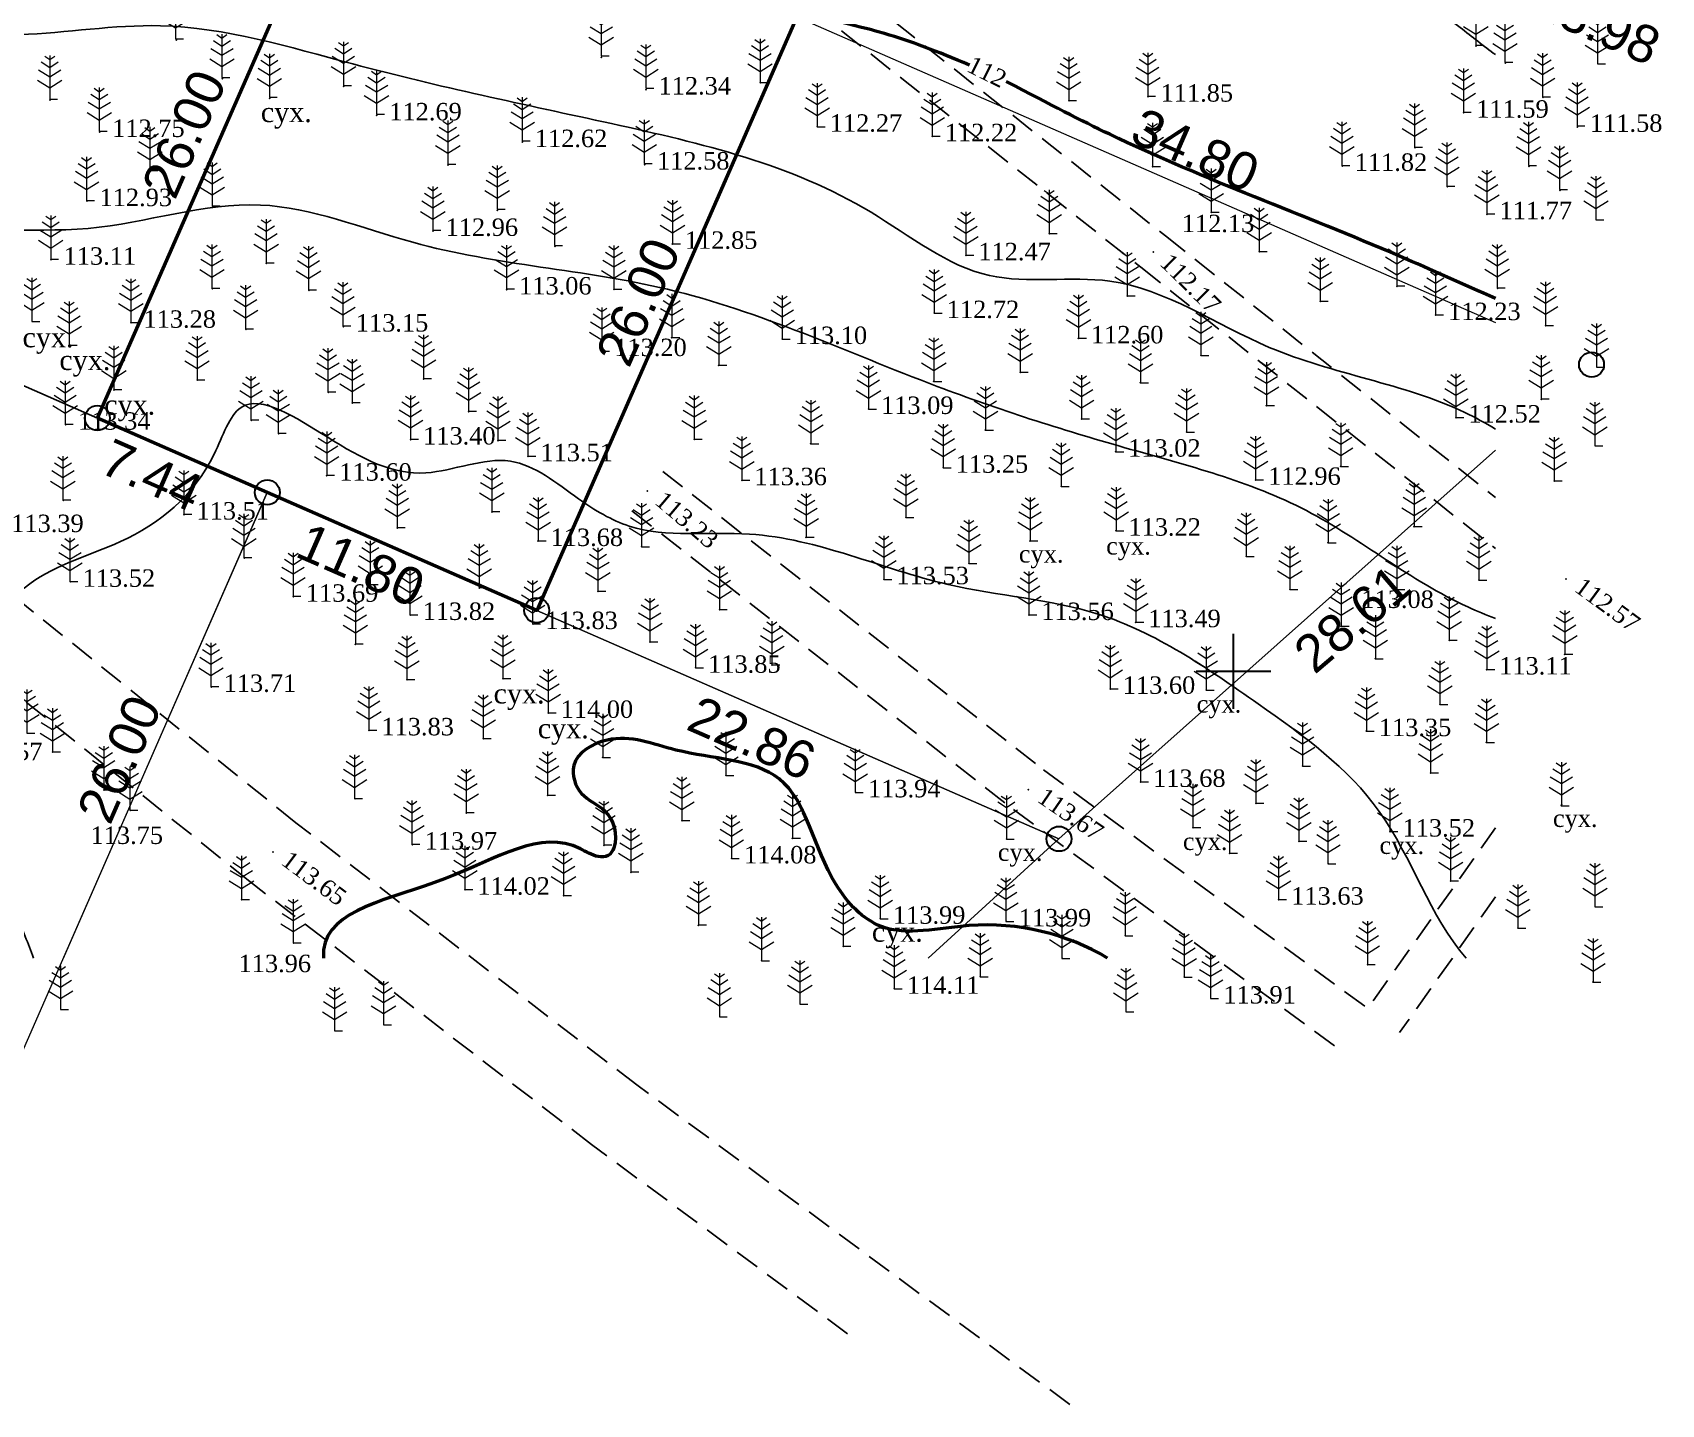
# Model space of a CAD drawing. Header units: millimetres. Extents: x 5405617.8 to 5405717.2, y 5525070.6 to 5525166.7.
# Drawn here: x 5405651.8 to 5405717.2, y 5525070.6 to 5525125.6 of the extents above; entities that cross this region are included whole.
import ezdxf
from ezdxf.enums import TextEntityAlignment as Align

# ---------------------------------------------------------------- set-up
doc = ezdxf.new("R2010")
doc.units = ezdxf.units.MM
doc.linetypes.add('DASHEDX2', pattern=[1.5, 1, -0.5])
doc.layers.add('11900000', color=1, linetype='Continuous', lineweight=30)
doc.layers.add('ТОЧКИ', color=7, linetype='Continuous', lineweight=30)
for name, color, linetype in [('горизонтали', 42, 'Continuous'), ('дороги', 7, 'Continuous'), ('Ділянки_Межі', 10, 'Continuous'), ('надписи', 7, 'Continuous'), ('отметки', 7, 'Continuous'), ('промеры', 185, 'Continuous'), ('Растительность', 7, 'Continuous')]:
    doc.layers.add(name, color=color, linetype=linetype)
doc.styles.get("Standard").update_dxf_attribs({"font": 'arial.ttf'})
doc.styles.add('times', font='times.ttf')

# ---------------------------------------------------------------- blocks, each defined once
blk = doc.blocks.new('A$C51FE15A3')
at = {"layer": 'Растительность', "color": 94, "lineweight": 0}
for points in [[(-0.343, 1.489), (0, 1.267), (0.343, 1.489)], [(-0.201, 1.726), (0, 1.584), (0.201, 1.726)], [(0, 1.75), (0, 0), (0.319, 0)], [(-0.493, 0.753), (0, 0.444), (0.493, 0.753)], [(-0.447, 1.172), (0, 0.895), (0.447, 1.172)]]:
    blk.add_lwpolyline(points, dxfattribs=at)

msp = doc.modelspace()

# ---------------------------------------------------------------- linework, layer by layer
at = {"layer": '11900000', "color": 7}
for points in [[(5405700, 5525098.5, 0), (5405700, 5525101.5, 0)], [(5405700, 5525098.5, 0), (5405700, 5525101.5, 0)], [(5405698.5, 5525100, 0), (5405701.5, 5525100, 0)], [(5405698.5, 5525100, 0), (5405701.5, 5525100, 0)]]:
    msp.add_polyline3d(points, dxfattribs=at)
at = {"layer": 'горизонтали', "color": 32, "lineweight": 50}
for points, knots in [([(5405689.415, 5525124.321), (5405688.103, 5525124.879), (5405685.506, 5525125.878), (5405681.593, 5525126.517), (5405678.78, 5525128.29), (5405677.14, 5525130.319), (5405678.433, 5525132.778), (5405679.078, 5525134.709), (5405680.581, 5525136.764), (5405679.317, 5525137.765), (5405677.461, 5525137.677), (5405675.933, 5525141.885), (5405671.392, 5525142.304), (5405669.087, 5525147.106), (5405664.86, 5525145.566), (5405660.992, 5525147.54), (5405656.942, 5525146.548), (5405653.32, 5525145.539), (5405650.775, 5525147.512), (5405652.928, 5525149.325), (5405654.633, 5525150.791), (5405654.315, 5525153.841), (5405651.708, 5525155.999), (5405647.682, 5525156.882), (5405647.819, 5525160.071), (5405648.144, 5525161.419), (5405648.413, 5525162.249)], [105.96729, 105.96729, 105.96729, 105.96729, 109.295341, 114.328997, 117.562212, 119.373022, 121.295181, 124.95847, 126.253236, 127.841823, 128.392206, 131.73989, 138.209537, 140.411202, 146.07904, 148.174705, 153.227417, 157.82412, 159.162557, 160.836072, 164.352656, 165.903468, 169.284781, 174.080527, 175.575155, 178.192979, 178.192979, 178.192979, 178.192979]), ([(5405710.51, 5525114.96), (5405709.204, 5525115.525), (5405704.191, 5525117.82), (5405697.616, 5525120.155), (5405692.726, 5525122.699), (5405690.888, 5525123.666)], [82.540085, 82.540085, 82.540085, 82.540085, 86.790674, 99.397783, 103.251958, 103.251958, 103.251958, 103.251958]), ([(5405694.947, 5525088.497), (5405693.32, 5525089.464), (5405690.164, 5525090.247), (5405686.032, 5525089.127), (5405683.299, 5525091.947), (5405682.66, 5525096.477), (5405678.004, 5525096.478), (5405675.327, 5525097.696), (5405673.244, 5525096.508), (5405673.734, 5525094.937), (5405675.007, 5525094.501), (5405675.374, 5525093.273), (5405674.953, 5525092.547), (5405674.367, 5525092.537), (5405672.442, 5525093.851), (5405668.747, 5525091.264), (5405663.506, 5525090.425), (5405663.494, 5525088.61), (5405663.501, 5525088.497)], [204.421336, 204.421336, 204.421336, 204.421336, 210.082144, 213.590604, 216.079925, 220.88026, 225.181607, 227.972328, 229.655785, 230.811467, 231.987183, 233.498714, 233.881724, 234.285096, 235.062958, 240.641134, 246.270624, 246.632542, 246.632542, 246.632542, 246.632542])]:
    msp.add_open_spline(points, degree=3, knots=knots, dxfattribs=at)
at = {"layer": 'горизонтали', "color": 32}
for points, knots in [([(5405668.773, 5525162.249), (5405668.979, 5525161.803), (5405670.226, 5525159.598), (5405675.866, 5525155.264), (5405686.057, 5525152.194), (5405683.856, 5525140.284), (5405693.398, 5525136.153), (5405700.485, 5525129.751), (5405706.655, 5525127.879), (5405710.037, 5525125.08), (5405710.51, 5525124.744)], [82.89905, 82.89905, 82.89905, 82.89905, 84.572332, 91.416886, 103.203288, 110.981143, 120.846627, 130.028893, 139.680741, 141.244679, 141.244679, 141.244679, 141.244679]), ([(5405627.766, 5525116.979), (5405629.426, 5525119.777), (5405633.716, 5525123.443), (5405642.682, 5525126.351), (5405650.521, 5525125.146), (5405657.722, 5525126.406), (5405665.591, 5525123.977), (5405675.141, 5525121.998), (5405684.025, 5525119.942), (5405689.831, 5525115.172), (5405695.924, 5525116.342), (5405701.643, 5525112.203), (5405707.314, 5525111.492), (5405710.108, 5525109.961), (5405710.51, 5525109.719)], [189.741605, 189.741605, 189.741605, 189.741605, 198.155168, 208.112251, 216.133304, 221.799072, 229.654194, 240.307675, 251.306516, 256.6977, 261.523915, 268.451351, 276.71451, 278.135589, 278.135589, 278.135589, 278.135589]), ([(5405710.51, 5525102.116), (5405710.137, 5525102.265), (5405707.391, 5525103.375), (5405703.147, 5525106.992), (5405695.526, 5525108.926), (5405686.956, 5525111.649), (5405677.812, 5525115.948), (5405668.363, 5525116.381), (5405660.774, 5525119.554), (5405654.149, 5525117.165), (5405646.892, 5525118.341), (5405642.724, 5525114.853), (5405638.474, 5525114.108), (5405638.058, 5525111.373), (5405635.674, 5525109.491), (5405637.956, 5525105.892), (5405640.41, 5525102.911), (5405642.475, 5525098.603), (5405642.551, 5525095.719), (5405642.18, 5525093.334), (5405640.621, 5525093.399), (5405638.778, 5525093.138), (5405635.799, 5525094.795), (5405632.949, 5525091.153), (5405629.637, 5525091.829), (5405628.01, 5525091.234), (5405627.766, 5525091.124)], [78.774351, 78.774351, 78.774351, 78.774351, 79.957338, 87.498258, 95.204411, 103.125935, 114.626248, 125.009981, 131.302804, 138.280759, 145.221956, 152.023012, 153.792786, 157.238403, 159.036588, 161.883134, 167.480404, 172.02745, 175.191691, 176.860986, 177.776803, 179.359266, 182.66385, 186.23147, 190.763459, 191.588945, 191.588945, 191.588945, 191.588945]), ([(5405651.872, 5525088.497), (5405651.658, 5525089.07), (5405650.241, 5525092.564), (5405647.791, 5525097.948), (5405651.196, 5525103.886), (5405655.866, 5525105.087), (5405658.855, 5525107.454), (5405660.158, 5525111.685), (5405664.053, 5525109.072), (5405667.215, 5525107.353), (5405671.031, 5525109.095), (5405673.486, 5525106.998), (5405676.446, 5525105.221), (5405681.865, 5525106.051), (5405687.754, 5525103.185), (5405695.159, 5525102.759), (5405700.762, 5525098.87), (5405706.481, 5525094.795), (5405707.882, 5525090.147), (5405709.33, 5525088.497)], [137.095489, 137.095489, 137.095489, 137.095489, 138.940826, 148.380777, 153.163384, 157.173138, 162.314513, 164.474455, 168.128542, 172.341737, 175.757786, 178.883147, 181.190936, 186.025633, 194.245086, 200.372974, 207.736732, 214.236882, 221.055373, 221.055373, 221.055373, 221.055373])]:
    msp.add_open_spline(points, degree=3, knots=knots, dxfattribs=at)
at = {"layer": 'дороги', "color": 7, "linetype": 'DASHEDX2'}
for points, elevation in [([(5405654.994, 5525150.267), (5405668.517, 5525139.985), (5405680.553, 5525130.68), (5405697.277, 5525117.467), (5405710.51, 5525106.969)], 111.93), ([(5405654.026, 5525148.993), (5405667.543, 5525138.715), (5405679.567, 5525129.42), (5405696.283, 5525116.213), (5405710.51, 5525104.926)], 111.93), ([(5405677.108, 5525108.015), (5405692.382, 5525096.048), (5405705.386, 5525086.469)], 113.227), ([(5405675.874, 5525106.441), (5405691.172, 5525094.456), (5405704.161, 5525084.888)], 113.227)]:
    msp.add_lwpolyline(points, dxfattribs=dict(at, elevation=elevation))
for points in [[(5405693.433, 5525070.585), (5405676.065, 5525083.409), (5405662.398, 5525093.926), (5405645.436, 5525107.541), (5405627.766, 5525121.04)], [(5405684.516, 5525073.423), (5405674.257, 5525081.015), (5405660.544, 5525091.568), (5405643.586, 5525105.179), (5405627.766, 5525117.264)], [(5405710.51, 5525093.719), (5405705.386, 5525086.469)], [(5405710.51, 5525090.947), (5405706.664, 5525085.505)]]:
    msp.add_lwpolyline(points, dxfattribs=at)
at = {"layer": 'Ділянки_Межі'}
msp.add_lwpolyline([(5405636.788, 5525117.886), (5405647.215, 5525141.703), (5405664.875, 5525133.972), (5405654.432, 5525110.161), (5405643.642, 5525114.885)], close=True, dxfattribs=at)
at = {"layer": 'Ділянки_Межі', "lineweight": 50}
msp.add_lwpolyline([(5405654.432, 5525110.161), (5405664.875, 5525133.972), (5405682.482, 5525126.263), (5405672.055, 5525102.446), (5405661.249, 5525107.177)], close=True, dxfattribs=at)
at = {"layer": 'Ділянки_Межі', "lineweight": 0}
for points in [[(5405710.51, 5525108.876), (5405692.998, 5525093.277), (5405672.055, 5525102.446), (5405682.482, 5525126.263), (5405710.51, 5525113.993)], [(5405653.07, 5525088.497), (5405661.249, 5525107.177), (5405672.055, 5525102.446), (5405692.998, 5525093.277), (5405687.75, 5525088.497)]]:
    msp.add_lwpolyline(points, dxfattribs=at)
msp.add_lwpolyline([(5405633.199, 5525091.075), (5405643.642, 5525114.885), (5405654.432, 5525110.161), (5405661.249, 5525107.177), (5405650.821, 5525083.359)], close=True, dxfattribs=at)
at = {"layer": 'отметки', "color": 7}
for p in [(5405657.594, 5525125.333, 112.539), (5405709.731, 5525125.094, 111.531), (5405674.652, 5525124.632, 112.37), (5405710.901, 5525124.405, 111.499), (5405659.444, 5525123.78, 112.636), (5405681.018, 5525123.612, 112.17), (5405661.349, 5525122.991, 112.733), (5405664.317, 5525123.465, 112.601), (5405676.44, 5525123.343, 112.343), (5405696.576, 5525123.057, 111.847), (5405712.412, 5525123.024, 111.541), (5405652.538, 5525122.924, 112.7), (5405665.641, 5525122.305, 112.686), (5405693.4, 5525122.891, 111.946), (5405709.237, 5525122.413, 111.589), (5405654.525, 5525121.639, 112.75), (5405683.308, 5525121.849, 112.269), (5405713.797, 5525121.845, 111.58), (5405671.478, 5525121.233, 112.621), (5405687.921, 5525121.468, 112.215), (5405707.274, 5525121.01, 111.715), (5405676.378, 5525120.332, 112.585), (5405656.558, 5525120.064, 112.919), (5405668.502, 5525120.313, 112.787), (5405696.761, 5525120.247, 112.041), (5405704.363, 5525120.279, 111.823), (5405711.847, 5525120.265, 111.654), (5405708.579, 5525119.447, 111.682), (5405713.093, 5525119.3, 111.664), (5405654.019, 5525118.865, 112.932), (5405659.057, 5525118.64, 112.951), (5405670.48, 5525118.502, 112.848), (5405699.114, 5525118.409, 112.133), (5405710.174, 5525118.341, 111.775), (5405667.899, 5525117.669, 112.962), (5405677.497, 5525117.151, 112.845), (5405692.615, 5525117.563, 112.477), (5405652.578, 5525116.514, 113.109), (5405672.781, 5525117.045, 112.924), (5405689.269, 5525116.692, 112.474), (5405696.79, 5525116.83, 112.175), (5405701.039, 5525116.84, 112.253), (5405661.214, 5525116.366, 113.163), (5405659.04, 5525115.346, 113.124), (5405662.914, 5525115.282, 113.194), (5405670.847, 5525115.319, 113.065), (5405675.148, 5525115.327, 113.042), (5405706.556, 5525115.445, 112.1), (5405710.597, 5525115.364, 111.939), (5405695.738, 5525115.063, 112.541), (5405703.483, 5525114.84, 112.337), (5405655.782, 5525113.984, 113.281), (5405664.297, 5525113.831, 113.152), (5405688, 5525114.371, 112.718), (5405708.111, 5525114.291, 112.23), (5405712.517, 5525113.865, 112.011), (5405660.394, 5525113.716, 113.26), (5405677.47, 5525113.385, 113.066), (5405681.9, 5525113.332, 113.097), (5405693.782, 5525113.357, 112.602), (5405653.315, 5525113.073, 113.312), (5405674.663, 5525112.847, 113.203), (5405698.694, 5525112.672, 112.577), (5405679.356, 5525112.278, 113.122), (5405691.445, 5525111.996, 112.836), (5405655.101, 5525111.291, 113.42), (5405658.439, 5525111.686, 113.427), (5405663.691, 5525111.188, 113.364), (5405667.522, 5525111.723, 113.339), (5405687.98, 5525111.634, 112.992), (5405696.27, 5525111.578, 112.73), (5405664.661, 5525110.759, 113.405), (5405701.321, 5525110.657, 112.657), (5405712.349, 5525110.918, 112.334), (5405653.157, 5525109.894, 113.338), (5405660.603, 5525110.071, 113.517), (5405669.327, 5525110.419, 113.384), (5405685.363, 5525110.525, 113.09), (5405693.913, 5525110.126, 112.914), (5405708.921, 5525110.181, 112.519), (5405661.699, 5525109.534, 113.535), (5405666.997, 5525109.299, 113.403), (5405670.506, 5525109.256, 113.393), (5405678.374, 5525109.307, 113.281), (5405690.052, 5525109.683, 113.067), (5405698.119, 5525109.602, 112.888), (5405671.703, 5525108.628, 113.514), (5405683.046, 5525109.129, 113.234), (5405695.276, 5525108.811, 113.022), (5405688.359, 5525108.167, 113.248), (5405704.3, 5525108.224, 112.808), (5405663.635, 5525107.849, 113.596), (5405680.285, 5525107.667, 113.358), (5405693.091, 5525107.423, 113.162), (5405700.894, 5525107.682, 112.961), (5405712.869, 5525107.636, 112.508), (5405653.065, 5525106.861, 113.409), (5405676.491, 5525107.228, 113.227), (5405657.908, 5525106.288, 113.512), (5405670.255, 5525106.386, 113.593), (5405686.863, 5525106.173, 113.367), (5405666.465, 5525105.753, 113.679), (5405682.861, 5525105.378, 113.452), (5405695.287, 5525105.641, 113.217), (5405707.247, 5525105.809, 112.868), (5405672.109, 5525105.227, 113.676), (5405676.259, 5525104.997, 113.63), (5405691.838, 5525105.231, 113.344), (5405703.795, 5525105.16, 113.076), (5405660.322, 5525104.552, 113.598), (5405689.394, 5525104.327, 113.402), (5405700.511, 5525104.614, 113.15), (5405653.342, 5525103.59, 113.519), (5405665.385, 5525103.465, 113.778), (5405669.752, 5525103.342, 113.806), (5405685.981, 5525103.694, 113.535), (5405709.843, 5525103.659, 112.94), (5405713.338, 5525103.707, 112.572), (5405662.294, 5525102.991, 113.688), (5405674.515, 5525103.211, 113.725), (5405702.263, 5525103.285, 113.171), (5405706.553, 5525103.283, 113.079), (5405666.98, 5525102.261, 113.816), (5405679.387, 5525102.478, 113.743), (5405691.793, 5525102.258, 113.557), (5405671.9, 5525101.895, 113.828), (5405696.082, 5525101.971, 113.486), (5405704.316, 5525101.809, 113.184), (5405664.785, 5525101.087, 113.794), (5405676.6, 5525101.174, 113.82), (5405708.654, 5525101.247, 113.096), (5405678.428, 5525100.141, 113.852), (5405681.491, 5525100.256, 113.816), (5405705.695, 5525100.503, 113.193), (5405713.287, 5525100.685, 113.008), (5405666.847, 5525099.659, 113.909), (5405670.706, 5525099.708, 113.942), (5405710.156, 5525100.072, 113.11), (5405658.998, 5525099.374, 113.712), (5405695.06, 5525099.296, 113.6), (5405698.914, 5525099.253, 113.565), (5405672.515, 5525098.33, 113.996), (5405708.279, 5525098.67, 113.172), (5405665.326, 5525097.63, 113.827), (5405705.33, 5525097.599, 113.348), (5405669.916, 5525097.301, 113.955), (5405710.146, 5525097.153, 113.212), (5405652.645, 5525096.759, 113.644), (5405674.705, 5525096.542, 114.019), (5405702.776, 5525096.199, 113.516), (5405679.647, 5525095.823, 114.05), (5405696.276, 5525095.562, 113.683), (5405707.904, 5525095.926, 113.302), (5405654.7, 5525095.24, 113.714), (5405664.759, 5525094.892, 113.89), (5405672.494, 5525095.029, 113.98), (5405684.843, 5525095.144, 113.943), (5405691.777, 5525095.252, 113.668), (5405655.749, 5525094.417, 113.754), (5405669.23, 5525094.319, 113.923), (5405700.908, 5525094.706, 113.62), (5405713.148, 5525094.603, 113.19), (5405713.164, 5525094.643, 113.179), (5405677.876, 5525094.01, 114.031), (5405698.374, 5525093.729, 113.684), (5405706.281, 5525093.569, 113.517), (5405667.061, 5525093.046, 113.966), (5405674.758, 5525093.021, 113.989), (5405682.31, 5525093.299, 114.045), (5405690.902, 5525093.271, 113.895), (5405702.626, 5525093.179, 113.58), (5405661.471, 5525092.747, 113.647), (5405679.868, 5525092.491, 114.077), (5405699.85, 5525092.698, 113.671), (5405703.799, 5525092.276, 113.588), (5405675.837, 5525091.939, 114.045), (5405708.716, 5525091.591, 113.46), (5405669.174, 5525091.236, 114.024), (5405673.134, 5525090.995, 114.063), (5405660.22, 5525090.832, 113.865), (5405701.816, 5525090.838, 113.634), (5405678.54, 5525089.813, 114.083), (5405685.84, 5525090.071, 113.987), (5405690.887, 5525089.965, 113.989), (5405711.412, 5525089.695, 113.418), (5405662.303, 5525089.1, 113.959), (5405684.353, 5525088.972, 114.074), (5405695.658, 5525089.395, 113.894), (5405681.081, 5525088.388, 114.074), (5405693.131, 5525088.483, 114.001), (5405689.85, 5525087.743, 114.088), (5405698.03, 5525087.732, 113.936), (5405705.383, 5525088.234, 113.689), (5405686.401, 5525087.261, 114.113), (5405714.425, 5525087.533, 113.418)]:
    msp.add_point(p, dxfattribs=at)
at = {"layer": 'ТОЧКИ'}
for centre in [(5405714.361, 5525112.307), (5405654.432, 5525110.161, 107.24), (5405661.249, 5525107.177, 107.24), (5405672.055, 5525102.446, 107.24), (5405692.998, 5525093.277)]:
    msp.add_circle(centre, 0.5, dxfattribs=at)

# ---------------------------------------------------------------- block references
at = {"layer": 'Растительность', "color": 7}
for p in [(5405657.57, 5525125.37, 112.54), (5405709.72, 5525125.12, 111.53), (5405674.64, 5525124.69, 112.37), (5405659.43, 5525123.82, 112.63), (5405710.89, 5525124.44, 111.5), (5405714.6, 5525124.37, 111.5), (5405664.3, 5525123.51, 112.6), (5405676.43, 5525123.4, 112.34), (5405681.01, 5525123.62, 112.17), (5405652.52, 5525122.96, 112.7), (5405661.33, 5525123.03, 112.73), (5405693.39, 5525122.9, 111.95), (5405696.56, 5525123.07, 111.85), (5405712.4, 5525123.05, 111.54), (5405665.63, 5525122.35, 112.68), (5405683.3, 5525121.85, 112.27), (5405709.22, 5525122.44, 111.59), (5405713.78, 5525121.88, 111.58), (5405654.51, 5525121.67, 112.75), (5405671.47, 5525121.28, 112.62), (5405687.92, 5525121.47, 112.22), (5405707.26, 5525121.03, 111.71), (5405656.54, 5525120.09, 112.92), (5405668.49, 5525120.35, 112.78), (5405676.37, 5525120.38, 112.58), (5405696.75, 5525120.26, 112.04), (5405704.35, 5525120.3, 111.82), (5405711.83, 5525120.29, 111.65), (5405708.56, 5525119.47, 111.68), (5405713.08, 5525119.33, 111.66), (5405654, 5525118.89, 112.93), (5405659.04, 5525118.67, 112.95), (5405670.47, 5525118.54, 112.85), (5405699.11, 5525118.42, 112.13), (5405710.16, 5525118.36, 111.77), (5405714.54, 5525118.12, 111.67), (5405667.89, 5525117.7, 112.96), (5405692.61, 5525117.57, 112.48), (5405672.77, 5525117.08, 112.92), (5405677.5, 5525117.15, 112.85), (5405689.27, 5525116.69, 112.47), (5405701.03, 5525116.85, 112.25), (5405652.56, 5525116.54, 113.11), (5405661.2, 5525116.39, 113.16), (5405659.03, 5525115.37, 113.12), (5405662.9, 5525115.31, 113.19), (5405670.84, 5525115.35, 113.06), (5405675.15, 5525115.33, 113.04), (5405706.55, 5525115.46, 112.1), (5405710.58, 5525115.38, 111.94), (5405695.74, 5525115.07, 112.54), (5405703.48, 5525114.85, 112.34), (5405651.81, 5525114.04, 113.19), (5405688, 5525114.37, 112.72), (5405708.1, 5525114.3, 112.23), (5405655.77, 5525114, 113.28), (5405660.38, 5525113.74, 113.26), (5405664.28, 5525113.86, 113.15), (5405677.47, 5525113.39, 113.07), (5405693.78, 5525113.36, 112.6), (5405712.51, 5525113.88, 112.01), (5405653.3, 5525113.09, 113.31), (5405674.66, 5525112.85, 113.2), (5405681.9, 5525113.33, 113.1), (5405679.36, 5525112.28, 113.12), (5405698.69, 5525112.67, 112.58), (5405714.56, 5525112.2, 112.1), (5405658.43, 5525111.7, 113.43), (5405667.51, 5525111.75, 113.34), (5405687.98, 5525111.63, 112.99), (5405691.44, 5525112, 112.84), (5405696.27, 5525111.58, 112.73), (5405655.09, 5525111.31, 113.42), (5405663.68, 5525111.21, 113.36), (5405664.65, 5525110.78, 113.4), (5405712.34, 5525110.93, 112.33), (5405660.59, 5525110.09, 113.52), (5405669.32, 5525110.44, 113.38), (5405685.36, 5525110.52, 113.09), (5405693.91, 5525110.13, 112.91), (5405701.32, 5525110.66, 112.66), (5405708.92, 5525110.18, 112.52), (5405653.14, 5525109.91, 113.34), (5405661.69, 5525109.55, 113.53), (5405690.05, 5525109.68, 113.07), (5405698.12, 5525109.6, 112.89), (5405666.99, 5525109.32, 113.4), (5405670.5, 5525109.28, 113.39), (5405678.37, 5525109.31, 113.28), (5405683.05, 5525109.13, 113.23), (5405695.28, 5525108.81, 113.02), (5405714.49, 5525109.05, 112.42), (5405671.7, 5525108.63, 113.51), (5405688.36, 5525108.17, 113.25), (5405704.3, 5525108.22, 112.81), (5405663.63, 5525107.87, 113.6), (5405680.28, 5525107.67, 113.36), (5405700.89, 5525107.68, 112.96), (5405712.86, 5525107.64, 112.51), (5405653.05, 5525106.88, 113.41), (5405693.09, 5525107.42, 113.16), (5405657.9, 5525106.31, 113.51), (5405670.25, 5525106.41, 113.59), (5405686.86, 5525106.17, 113.37), (5405666.46, 5525105.77, 113.68), (5405695.29, 5525105.64, 113.22), (5405707.25, 5525105.81, 112.87), (5405672.11, 5525105.23, 113.68), (5405676.26, 5525105, 113.63), (5405682.86, 5525105.38, 113.45), (5405691.84, 5525105.23, 113.34), (5405703.8, 5525105.16, 113.08), (5405660.31, 5525104.57, 113.6), (5405689.39, 5525104.33, 113.4), (5405700.51, 5525104.61, 113.15), (5405653.33, 5525103.6, 113.52), (5405685.98, 5525103.69, 113.53), (5405709.84, 5525103.66, 112.94), (5405662.28, 5525103.01, 113.69), (5405665.38, 5525103.48, 113.78), (5405669.75, 5525103.36, 113.81), (5405674.51, 5525103.21, 113.72), (5405702.26, 5525103.28, 113.17), (5405706.55, 5525103.28, 113.08), (5405666.97, 5525102.27, 113.82), (5405679.38, 5525102.48, 113.74), (5405691.79, 5525102.26, 113.56), (5405671.89, 5525101.9, 113.83), (5405696.08, 5525101.97, 113.49), (5405704.32, 5525101.81, 113.18), (5405664.78, 5525101.1, 113.79), (5405676.59, 5525101.18, 113.82), (5405708.65, 5525101.25, 113.1), (5405705.69, 5525100.5, 113.19), (5405713.29, 5525100.69, 113.01), (5405666.84, 5525099.67, 113.91), (5405670.7, 5525099.71, 113.94), (5405678.42, 5525100.14, 113.85), (5405681.48, 5525100.26, 113.82), (5405710.16, 5525100.07, 113.11), (5405658.99, 5525099.39, 113.71), (5405695.06, 5525099.3, 113.6), (5405698.91, 5525099.25, 113.57), (5405672.51, 5525098.33, 114), (5405708.28, 5525098.67, 113.17), (5405651.61, 5525097.52, 113.57), (5405665.32, 5525097.64, 113.83), (5405669.91, 5525097.3, 113.95), (5405705.33, 5525097.6, 113.35), (5405710.15, 5525097.15, 113.21), (5405652.63, 5525096.77, 113.64), (5405674.7, 5525096.54, 114.02), (5405679.64, 5525095.82, 114.05), (5405702.77, 5525096.2, 113.52), (5405707.9, 5525095.93, 113.3), (5405654.69, 5525095.25, 113.71), (5405684.83, 5525095.14, 113.94), (5405696.27, 5525095.56, 113.68), (5405655.74, 5525094.43, 113.75), (5405664.75, 5525094.9, 113.89), (5405672.49, 5525095.03, 113.98), (5405700.9, 5525094.71, 113.62), (5405713.15, 5525094.6, 113.19), (5405669.22, 5525094.33, 113.92), (5405677.87, 5525094.01, 114.03), (5405682.31, 5525093.31, 114.04), (5405690.89, 5525093.27, 113.89), (5405698.37, 5525093.73, 113.68), (5405702.62, 5525093.18, 113.58), (5405706.27, 5525093.57, 113.52), (5405667.05, 5525093.06, 113.97), (5405674.75, 5525093.04, 113.99), (5405679.86, 5525092.49, 114.08), (5405699.84, 5525092.7, 113.67), (5405675.83, 5525091.95, 114.04), (5405703.79, 5525092.28, 113.59), (5405669.17, 5525091.25, 114.02), (5405708.71, 5525091.59, 113.46), (5405660.21, 5525090.84, 113.86), (5405673.13, 5525091.01, 114.06), (5405701.81, 5525090.84, 113.63), (5405714.5, 5525090.55, 113.26), (5405678.54, 5525089.83, 114.08), (5405685.83, 5525090.07, 113.99), (5405690.87, 5525089.96, 113.99), (5405695.65, 5525089.39, 113.89), (5405711.41, 5525089.69, 113.42), (5405662.29, 5525089.11, 113.96), (5405684.34, 5525088.97, 114.07), (5405681.07, 5525088.39, 114.07), (5405693.12, 5525088.48, 114), (5405705.37, 5525088.23, 113.69), (5405686.39, 5525087.26, 114.11), (5405689.84, 5525087.74, 114.09), (5405698.02, 5525087.73, 113.94), (5405714.42, 5525087.53, 113.42), (5405682.61, 5525086.65, 114.16), (5405699.08, 5525086.87, 113.91), (5405652.95, 5525086.43, 113.53), (5405679.38, 5525086.14, 114.14), (5405695.68, 5525086.34, 114.17), (5405663.95, 5525085.58, 113.89), (5405665.91, 5525085.82, 114.18)]:
    msp.add_blockref('A$C51FE15A3', p, dxfattribs=at)

# ---------------------------------------------------------------- texts
at = {"layer": 'горизонтали', "color": 32, "lineweight": 50, "style": 'times'}
msp.add_text('112', height=0.7, rotation=333.33908, dxfattribs=at).set_placement((5405689.564, 5525124.726, 181.067), align=Align.TOP_LEFT)
at = {"layer": 'надписи', "color": 7, "style": 'times'}
for height, p in [(0.8, (5405660.987, 5525122.834, 111.861)), (0.8, (5405651.429, 5525113.8, 111.861)), (0.8, (5405652.908, 5525112.886, 111.861)), (0.8, (5405654.705, 5525111.096, 111.861)), (0.7, (5405691.393, 5525105.063, 111.861)), (0.7, (5405694.894, 5525105.384, 111.861)), (0.8, (5405670.323, 5525099.509, 111.861)), (0.7, (5405698.522, 5525099.044, 111.861)), (0.8, (5405672.095, 5525098.112, 111.861)), (0.7, (5405712.812, 5525094.455, 111.861)), (0.7, (5405690.55, 5525093.093, 111.861)), (0.7, (5405697.971, 5525093.53, 111.861)), (0.7, (5405705.856, 5525093.372, 111.861)), (0.8, (5405685.494, 5525089.95, 111.861))]:
    msp.add_text('сух.', height=height, dxfattribs=at).set_placement(p, align=Align.TOP_LEFT)
at = {"layer": 'отметки', "color": 7, "style": 'times'}
for s, p in [('112.34', (5405676.94, 5525123.843, 112.343)), ('111.85', (5405697.076, 5525123.557, 111.847)), ('112.69', (5405666.141, 5525122.805, 112.686)), ('112.27', (5405683.808, 5525122.349, 112.269)), ('111.59', (5405709.737, 5525122.913, 111.589)), ('111.58', (5405714.297, 5525122.345, 111.58)), ('112.75', (5405655.025, 5525122.139, 112.75)), ('112.62', (5405671.978, 5525121.733, 112.621)), ('112.22', (5405688.421, 5525121.968, 112.215)), ('112.58', (5405676.878, 5525120.832, 112.585)), ('111.82', (5405704.863, 5525120.779, 111.823)), ('112.93', (5405654.519, 5525119.365, 112.932)), ('111.77', (5405710.674, 5525118.841, 111.775)), ('112.96', (5405668.399, 5525118.169, 112.962)), ('112.13', (5405697.926, 5525118.321, 112.133)), ('112.85', (5405677.997, 5525117.651, 112.845)), ('112.47', (5405689.769, 5525117.192, 112.474)), ('113.11', (5405653.078, 5525117.014, 113.109)), ('113.06', (5405671.347, 5525115.819, 113.065)), ('113.28', (5405656.282, 5525114.484, 113.281)), ('112.72', (5405688.5, 5525114.871, 112.718)), ('112.23', (5405708.611, 5525114.791, 112.23)), ('113.15', (5405664.797, 5525114.331, 113.152)), ('113.10', (5405682.4, 5525113.832, 113.097)), ('112.60', (5405694.282, 5525113.857, 112.602)), ('113.20', (5405675.163, 5525113.347, 113.203)), ('113.09', (5405685.863, 5525111.025, 113.09)), ('112.52', (5405709.421, 5525110.681, 112.519)), ('113.34', (5405653.657, 5525110.394, 113.338)), ('113.40', (5405667.497, 5525109.799, 113.403)), ('113.02', (5405695.776, 5525109.311, 113.022)), ('113.51', (5405672.203, 5525109.128, 113.514)), ('113.25', (5405688.859, 5525108.667, 113.248)), ('113.60', (5405664.135, 5525108.349, 113.596)), ('113.36', (5405680.785, 5525108.167, 113.358)), ('112.96', (5405701.394, 5525108.182, 112.961)), ('113.51', (5405658.408, 5525106.788, 113.512)), ('113.39', (5405650.977, 5525106.287, 113.395)), ('113.22', (5405695.787, 5525106.141, 113.217)), ('113.68', (5405672.609, 5525105.727, 113.676)), ('113.52', (5405653.842, 5525104.09, 113.519)), ('113.53', (5405686.481, 5525104.194, 113.535)), ('113.69', (5405662.794, 5525103.491, 113.688)), ('113.82', (5405667.48, 5525102.761, 113.816)), ('113.56', (5405692.293, 5525102.758, 113.557)), ('113.08', (5405705.129, 5525103.242, 113.079)), ('113.83', (5405672.4, 5525102.395, 113.828)), ('113.49', (5405696.582, 5525102.471, 113.486)), ('113.85', (5405678.928, 5525100.641, 113.852)), ('113.11', (5405710.656, 5525100.572, 113.11)), ('113.71', (5405659.498, 5525099.874, 113.712)), ('113.60', (5405695.56, 5525099.796, 113.6)), ('114.00', (5405673.015, 5525098.83, 113.996)), ('113.83', (5405665.826, 5525098.13, 113.827)), ('113.35', (5405705.83, 5525098.099, 113.348)), ('113.57', (5405649.324, 5525097.132, 113.569)), ('113.94', (5405685.343, 5525095.644, 113.943)), ('113.68', (5405696.776, 5525096.062, 113.683)), ('113.75', (5405654.159, 5525093.773, 113.754)), ('113.97', (5405667.561, 5525093.546, 113.966)), ('113.52', (5405706.781, 5525094.069, 113.517)), ('114.08', (5405680.368, 5525092.991, 114.077)), ('114.02', (5405669.674, 5525091.736, 114.024)), ('113.63', (5405702.316, 5525091.338, 113.634)), ('113.99', (5405686.34, 5525090.571, 113.987)), ('113.99', (5405691.387, 5525090.465, 113.989)), ('113.96', (5405660.095, 5525088.63, 113.959)), ('114.11', (5405686.901, 5525087.761, 114.113)), ('113.91', (5405699.594, 5525087.371, 113.908))]:
    msp.add_text(s, height=0.7, dxfattribs=at).set_placement(p, align=Align.TOP_LEFT)
for s, rotation, p in [('112.17', 315.28347, (5405697.497, 5525116.833, 112.175)), ('113.23', 319.7097, (5405677.196, 5525107.286, 113.227)), ('112.57', 323.71061, (5405714.037, 5525103.814, 112.572)), ('113.67', 325.51742, (5405692.472, 5525095.381, 113.668)), ('113.65', 323.31442, (5405662.171, 5525092.849, 113.647))]:
    msp.add_text(s, height=0.7, rotation=rotation, dxfattribs=at).set_placement(p, align=Align.TOP_LEFT)
at = {"layer": 'промеры', "char_height": 1.5, "attachment_point": 1}
for s, insert, rotation in [('23.98', (5405712.47, 5525127.752), 336.35584), ('26.00', (5405656.168, 5525119.468), 66.37949), ('34.80', (5405696.373, 5525122.656), 336.35584), ('26.00', (5405674.38, 5525112.724), 66.37949), ('7.44', (5405655.051, 5525109.38), 336.35584), ('11.80', (5405662.903, 5525106.007), 336.35584), ('28.61', (5405702.279, 5525100.984), 40.41841), ('26.00', (5405653.568, 5525094.384, 107.24), 66.37949), ('22.86', (5405678.589, 5525099.065), 336.35584)]:
    msp.add_mtext(s, dxfattribs=dict(at, insert=insert, rotation=rotation))

doc.saveas('drawing.dxf')
